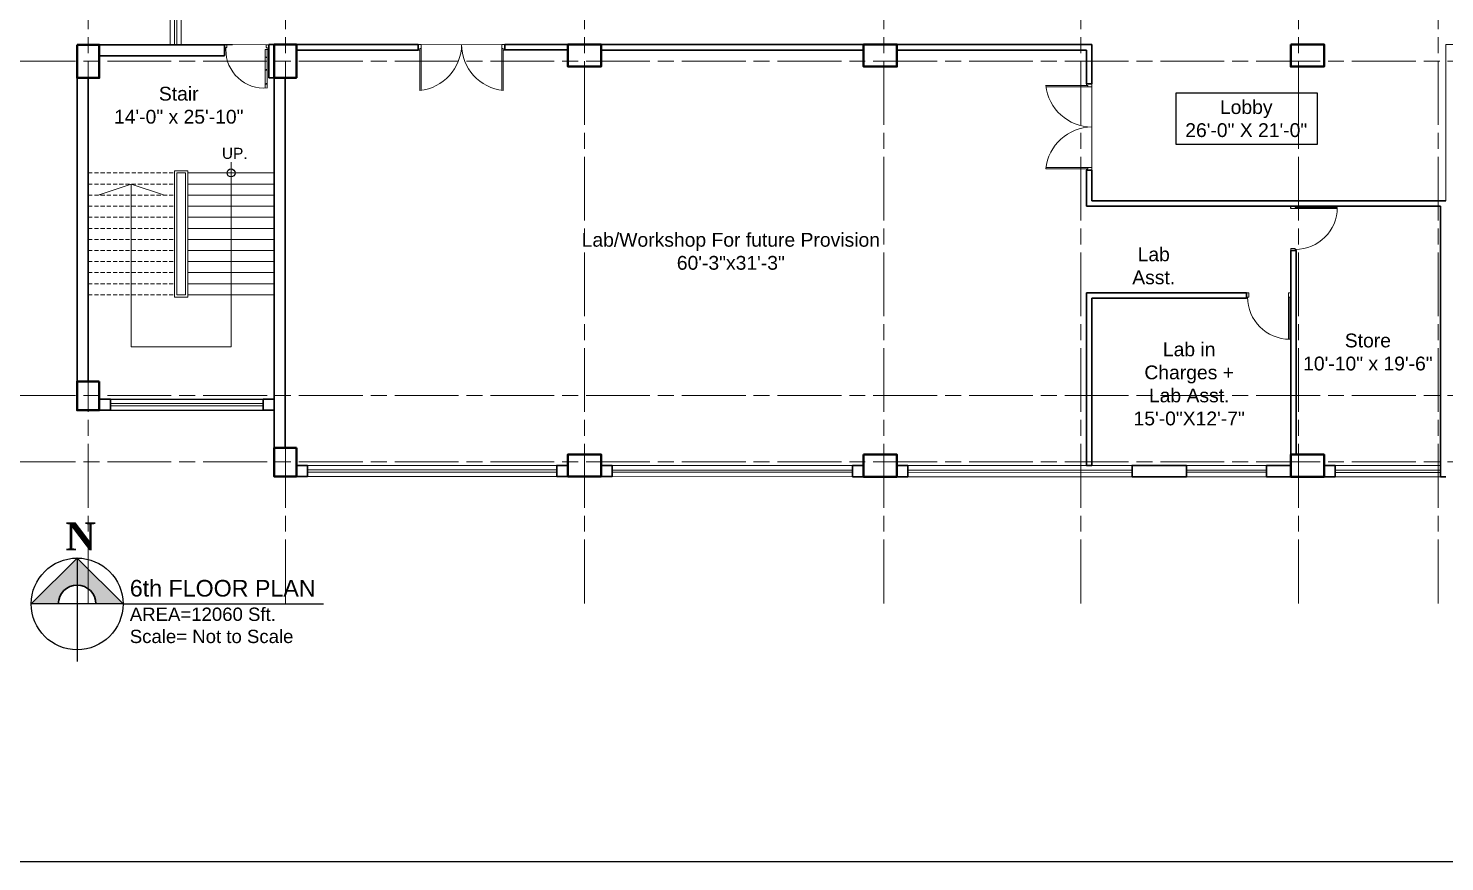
# Model space of a CAD drawing. Header units: inches. Extents: x -12 to 20935469, y -1604 to 24729220.
# Drawn here: x 20840343 to 20841622, y 24710015 to 24710768 of the extents above; entities that cross this region are included whole.
import ezdxf

# ---------------------------------------------------------------- set-up
doc = ezdxf.new("R2010")
doc.units = ezdxf.units.IN
doc.header["$LTSCALE"] = 0.03
doc.header["$MEASUREMENT"] = 0
doc.linetypes.add('ACAD_ISO08W100', pattern=[36, 24, -3, 6, -3])
doc.linetypes.add('DASHED2', pattern=[0.375, 0.25, -0.125])
for name, color, linetype, lineweight in [('column', 1, 'Continuous', 40), ('Door', 7, 'Continuous', 18), ('Gas', 21, 'Continuous', 5), ('Grid Line', 252, 'Continuous', 18), ('Hatch', 253, 'Continuous', 15), ('Low Wall', 7, 'Continuous', 30), ('Main Wall', 7, 'Continuous', 30), ('RAIL', 23, 'Continuous', 13), ('STAIR', 46, 'Continuous', 15), ('wind.', 150, 'Continuous', 20)]:
    doc.layers.add(name, color=color, linetype=linetype, lineweight=lineweight)
doc.layers.add('TEXT', color=7, linetype='Continuous')
doc.styles.add('2', font='swisscl.ttf')
doc.styles.get("Standard").update_dxf_attribs({"font": 'timesbd.ttf'})

# ---------------------------------------------------------------- blocks, each defined once
blk = doc.blocks.new('fff')
at = {"layer": 'Grid Line', "color": 252, "linetype": 'ACAD_ISO08W100', "lineweight": 9, "ltscale": 80, "true_color": 0x939598}
for p, q in [((20830948.3, 24723521.1), (20830948.3, 24724698.8)), ((20831126.3, 24723521.1), (20831126.3, 24724698.8)), ((20831396.3, 24723521.1), (20831396.3, 24724698.8)), ((20831666.3, 24723521.1), (20831666.3, 24724698.8)), ((20831844.3, 24723521.1), (20831844.3, 24724698.8)), ((20832040.8, 24723521.1), (20832040.8, 24724698.8)), ((20832166.8, 24723521.1), (20832166.8, 24724698.8)), ((20833096.9, 24724010.7), (20830726.1, 24724010.7)), ((20833096.9, 24723708.7), (20830726.1, 24723708.7)), ((20833096.9, 24723648.8), (20830726.1, 24723648.8))]:
    blk.add_line(p, q, dxfattribs=at)
blk = doc.blocks.new('Door_45')
at = {"layer": 'Door'}
for p, q in [((1.5, 5), (1.5, 44)), ((3.5, 44), (3.5, 5)), ((1.5, 40), (2.2, 40)), ((2.2, 40), (2.2, 39.5)), ((2.2, 39.5), (2.7, 39.5)), ((2.7, 39.5), (2.7, 40)), ((2.7, 40), (3.5, 40)), ((1.5, 25.8), (2.2, 25.8)), ((2.2, 25.8), (2.2, 25.3)), ((2.2, 25.3), (2.7, 25.3)), ((2.7, 25.8), (3.5, 25.8)), ((2.7, 25.3), (2.7, 25.8)), ((0, 0), (0, 5)), ((0, 5), (1.5, 5)), ((1.5, 12.6), (2.2, 12.6)), ((3.5, 5), (1.5, 5)), ((1.5, 5), (1.5, 3)), ((1.5, 3), (2.5, 3)), ((2.2, 12.6), (2.2, 13.1)), ((2.2, 13.1), (2.7, 13.1)), ((2.5, 3), (2.5, 0)), ((2.7, 13.1), (2.7, 12.6)), ((2.7, 12.6), (3.5, 12.6)), ((42.5, 3), (42.5, 0)), ((43.5, 3), (42.5, 3)), ((45, 5), (43.5, 5)), ((43.5, 5), (43.5, 3)), ((45, 0), (45, 5)), ((2.5, 0), (0, 0)), ((42.5, 0), (45, 0))]:
    blk.add_line(p, q, dxfattribs=at)
blk.add_arc((4.7, 5.3), 38.8, 359.6233, 94.6685, dxfattribs=at)
blk = doc.blocks.new('$D40')
at = {"layer": 'Door'}
for p, q in [((1, 4), (1, 42)), ((2, 0), (2, 42)), ((1, 5), (0, 5)), ((2, 0), (0, 0)), ((2, 4), (1, 4)), ((39, 4), (38, 4)), ((38, 4), (38, 0)), ((40, 0), (38, 0)), ((40, 5), (39, 5)), ((39, 5), (39, 4))]:
    blk.add_line(p, q, dxfattribs=at)
blk.add_arc((1, 4), 38, 0, 90, dxfattribs=at)

msp = doc.modelspace()

# ---------------------------------------------------------------- hatches: boundary and pattern name
at = {"layer": 'Low Wall'}
h = msp.add_hatch(color=256, dxfattribs=at)
h.paths.add_polyline_path([(20840370.1, 24710247.9), (20840345.8, 24710247.9), (20840387.2, 24710289.3), (20840387.2, 24710264.9, 0.414214)])
h.paths.add_polyline_path([(20840387.2, 24710264.9), (20840387.2, 24710289.3), (20840428.6, 24710247.9), (20840404.2, 24710247.9, 0.414214)])

# ---------------------------------------------------------------- linework, layer by layer
for p, q in [((20840527.4, 24710752.8), (20840425.2, 24710752.8)), ((20841482.6, 24710604.9), (20841482.6, 24710606.9)), ((20841487.6, 24710604.9), (20841487.6, 24710606.9)), ((20840412.2, 24710432.8), (20840560.1, 24710432.8)), ((20840412.2, 24710422.8), (20840560.1, 24710422.8)), ((20840595.1, 24710363), (20840595.1, 24710363)), ((20840705.1, 24710363), (20840705.1, 24710363)), ((20840870.1, 24710363), (20840870.1, 24710363)), ((20841137.1, 24710362.8), (20841137.1, 24710362.8)), ((20840387.2, 24710289.3), (20840387.2, 24710195.9)), ((20840428.6, 24710247.9), (20840609.5, 24710247.9))]:
    msp.add_line(p, q)
msp.add_lwpolyline([(20841379.1, 24710709.2), (20841506.3, 24710709.2), (20841506.3, 24710662.6), (20841379.1, 24710662.6)], close=True)
msp.add_lwpolyline([(20840428.5, 24710247.9), (20840345.8, 24710247.9)])
for centre, radius in [((20840526.1, 24710637), 3.61), ((20840387.2, 24710247.9), 41.4)]:
    msp.add_circle(centre, radius)
at = {"layer": 'column', "lineweight": 40, "ltscale": 20}
for points in [[(20840387.2, 24710752.8), (20840407.2, 24710752.8), (20840407.2, 24710722.8), (20840387.2, 24710722.8)], [(20840565.1, 24710753), (20840585.1, 24710753), (20840585.1, 24710723), (20840565.1, 24710723)], [(20840830.1, 24710753), (20840830.1, 24710733), (20840860.1, 24710733), (20840860.1, 24710753)], [(20841097.1, 24710753), (20841097.1, 24710733), (20841127.1, 24710733), (20841127.1, 24710753)], [(20841482.6, 24710753), (20841482.6, 24710733), (20841512.6, 24710733), (20841512.6, 24710753)], [(20840407.2, 24710448.8), (20840387.2, 24710448.8), (20840387.2, 24710422.8), (20840407.2, 24710422.8)], [(20840585.1, 24710388.9), (20840565.1, 24710388.9), (20840565.1, 24710362.9), (20840585.1, 24710362.9)], [(20840860.1, 24710362.9), (20840860.1, 24710382.9), (20840830.1, 24710382.9), (20840830.1, 24710362.9)], [(20841097.1, 24710382.8), (20841097.1, 24710362.8), (20841127.1, 24710362.8), (20841127.1, 24710382.8)], [(20841482.6, 24710382.8), (20841482.6, 24710362.8), (20841512.6, 24710362.8), (20841512.6, 24710382.8)]]:
    msp.add_lwpolyline(points, close=True, dxfattribs=at)
at = {"layer": 'Defpoints'}
msp.add_lwpolyline([(20840142.6, 24711473.8), (20842581.5, 24711473.8), (20842581.5, 24710015.2), (20840142.6, 24710015.2)], close=True, dxfattribs=at)
at = {"layer": 'Door'}
for p, q in [((20840697.7, 24710753), (20840695.1, 24710753)), ((20840697.7, 24710753), (20840697.7, 24710711.4)), ((20840770.5, 24710753), (20840770.5, 24710711.4)), ((20840770.5, 24710753), (20840773.1, 24710753)), ((20840696.4, 24710748), (20840695.1, 24710748)), ((20840696.4, 24710749.3), (20840696.4, 24710711.4)), ((20840697.7, 24710749.3), (20840696.4, 24710749.3)), ((20840770.5, 24710749.3), (20840771.8, 24710749.3)), ((20840771.8, 24710749.3), (20840771.8, 24710711.4)), ((20840771.8, 24710748), (20840773.1, 24710748)), ((20841299.4, 24710716.1), (20841261.5, 24710716.1)), ((20841303.1, 24710714.8), (20841261.5, 24710714.8)), ((20841298.1, 24710716.1), (20841298.1, 24710717.4)), ((20841299.4, 24710714.8), (20841299.4, 24710716.1)), ((20841303.1, 24710714.8), (20841303.1, 24710717.4)), ((20841303.1, 24710642), (20841261.5, 24710642)), ((20841299.4, 24710640.7), (20841261.5, 24710640.7)), ((20841298.1, 24710640.7), (20841298.1, 24710639.4)), ((20841299.4, 24710642), (20841299.4, 24710640.7)), ((20841303.1, 24710642), (20841303.1, 24710639.4))]:
    msp.add_line(p, q, dxfattribs=at)
for centre, start, end in [((20840691.9, 24710753.4), 276.2217, 359.4094), ((20840776.4, 24710753.4), 180.5906, 263.7783), ((20841303.5, 24710720.7), 186.2217, 269.4094), ((20841303.5, 24710636.2), 90.5906, 173.7783)]:
    msp.add_arc(centre, 42.3, start, end, dxfattribs=at)
at = {"layer": 'Gas', "color": 0, "lineweight": 5}
for points in [[(20840487.1, 24710639), (20840475.1, 24710639), (20840475.1, 24710525), (20840487.1, 24710525)], [(20840485.1, 24710637), (20840477.1, 24710637), (20840477.1, 24710527), (20840485.1, 24710527)]]:
    msp.add_lwpolyline(points, close=True, dxfattribs=at)
at = {"layer": 'Hatch', "lineweight": 0}
msp.add_lwpolyline([(20840481.1, 24710873.2), (20841303.1, 24710873.2), (20841303.1, 24711188), (20841482.6, 24711187.9), (20841482.6, 24710873), (20842316.6, 24710873), (20842316.6, 24710753), (20842212.6, 24710753), (20841937.6, 24710753), (20841622.6, 24710752.9), (20841622.6, 24710611.9), (20841303.1, 24710611.9), (20841303.1, 24710753), (20840481.1, 24710752.8)], close=True, dxfattribs=at)
at = {"layer": 'Low Wall', "color": 0}
msp.add_lwpolyline([(20840345.8, 24710247.9), (20840387.2, 24710289.3), (20840428.6, 24710247.9)], dxfattribs=at)
at = {"layer": 'Low Wall'}
msp.add_arc((20840387.2, 24710247.9), 17, 0, 180, dxfattribs=at)
at = {"layer": 'Main Wall', "lineweight": 30}
for p, q in [((20840520.1, 24710752.8), (20840407.2, 24710752.8)), ((20840520.1, 24710752.8), (20840520.1, 24710742.8)), ((20840565.1, 24710753), (20840560.1, 24710753)), ((20840560.1, 24710753), (20840560.1, 24710723)), ((20840585.1, 24710753), (20840695.1, 24710753)), ((20840695.1, 24710753), (20840695.1, 24710748)), ((20840773.1, 24710753), (20840830.1, 24710753)), ((20840773.1, 24710748.1), (20840773.1, 24710753)), ((20840860.1, 24710753), (20841303.1, 24710753)), ((20841303.1, 24710717.4), (20841303.1, 24710753)), ((20840520.1, 24710742.8), (20840407.2, 24710742.8)), ((20840695.1, 24710748), (20840585.1, 24710748)), ((20840830.1, 24710748.1), (20840773.1, 24710748.1)), ((20841097.1, 24710748), (20840860.1, 24710748)), ((20841298.1, 24710748), (20841127.1, 24710748)), ((20841298.1, 24710717.4), (20841298.1, 24710748)), ((20840387.2, 24710722.8), (20840387.2, 24710448.8)), ((20840397.2, 24710722.8), (20840397.2, 24710448.8)), ((20840560.1, 24710723), (20840565.1, 24710723)), ((20840565.1, 24710362.9), (20840565.1, 24710722.9)), ((20840575.1, 24710388.9), (20840575.1, 24710722.9)), ((20841303.1, 24710717.4), (20841298.1, 24710717.4)), ((20841298.1, 24710639.4), (20841298.1, 24710606.9)), ((20841303.1, 24710639.4), (20841298.1, 24710639.4)), ((20841303.1, 24710639.4), (20841303.1, 24710611.9)), ((20841303.1, 24710611.9), (20841622.6, 24710611.9)), ((20841298.1, 24710606.9), (20841617.6, 24710606.9)), ((20841617.6, 24710606.9), (20841617.6, 24710362.8)), ((20841482.6, 24710382.8), (20841482.6, 24710566.9)), ((20841482.6, 24710566.9), (20841487.6, 24710566.9)), ((20841487.6, 24710382.8), (20841487.6, 24710566.9)), ((20841298.1, 24710528.9), (20841298.1, 24710372.9)), ((20841298.1, 24710528.9), (20841442.6, 24710528.9)), ((20841303.1, 24710523.9), (20841303.1, 24710372.9)), ((20841303.1, 24710523.9), (20841442.6, 24710523.9)), ((20841442.6, 24710528.9), (20841442.6, 24710523.9)), ((20841298.1, 24710372.9), (20841303.1, 24710372.9)), ((20841388.4, 24710362.8), (20841388.4, 24710372.8)), ((20841622.6, 24710362.8), (20841617.6, 24710362.8))]:
    msp.add_line(p, q, dxfattribs=at)
at = {"layer": 'Main Wall'}
for points in [[(20840407.2, 24710432.8), (20840417.2, 24710432.8), (20840417.2, 24710422.8), (20840407.2, 24710422.8)], [(20840555.1, 24710432.8), (20840565.1, 24710432.8), (20840565.1, 24710422.8), (20840555.1, 24710422.8)]]:
    msp.add_lwpolyline(points, close=True, dxfattribs=at)
at = {"layer": 'Main Wall', "lineweight": 30}
for points in [[(20840585.1, 24710363), (20840595.1, 24710363), (20840595.1, 24710373), (20840585.1, 24710373)], [(20840830.1, 24710363), (20840820.1, 24710363), (20840820.1, 24710373), (20840830.1, 24710373)], [(20840860.1, 24710363), (20840870.1, 24710363), (20840870.1, 24710373), (20840860.1, 24710373)], [(20841097.1, 24710362.8), (20841087.1, 24710362.8), (20841087.1, 24710372.8), (20841097.1, 24710372.8)], [(20841127.1, 24710362.8), (20841137.1, 24710362.8), (20841137.1, 24710372.8), (20841127.1, 24710372.8)], [(20841388.4, 24710362.8), (20841339.4, 24710362.8), (20841339.4, 24710372.9), (20841388.4, 24710372.9)], [(20841482.6, 24710362.8), (20841460.6, 24710362.8), (20841460.6, 24710372.8), (20841482.6, 24710372.8)], [(20841512.6, 24710362.8), (20841522.6, 24710362.8), (20841522.6, 24710372.8), (20841512.6, 24710372.8)]]:
    msp.add_lwpolyline(points, dxfattribs=at)
at = {"layer": 'RAIL', "lineweight": 9}
for p, q in [((20840526.1, 24710646.7), (20840526.1, 24710480)), ((20840436.1, 24710627), (20840406.1, 24710617)), ((20840436.1, 24710480), (20840436.1, 24710627)), ((20840466.1, 24710617), (20840436.1, 24710627)), ((20840565.1, 24710617), (20840487.1, 24710617)), ((20840526.1, 24710480), (20840436.1, 24710480))]:
    msp.add_line(p, q, dxfattribs=at)
at = {"layer": 'STAIR', "color": 32, "linetype": 'DASHED2', "lineweight": 5, "ltscale": 500}
for p, q in [((20840397.1, 24710637), (20840475.1, 24710637)), ((20840397.1, 24710627), (20840475.1, 24710627)), ((20840397.1, 24710617), (20840475.1, 24710617)), ((20840397.1, 24710607), (20840475.1, 24710607)), ((20840397.1, 24710597), (20840475.1, 24710597)), ((20840397.1, 24710587), (20840475.1, 24710587)), ((20840397.1, 24710577), (20840475.1, 24710577)), ((20840397.1, 24710567), (20840475.1, 24710567)), ((20840397.1, 24710557), (20840475.1, 24710557)), ((20840397.1, 24710547), (20840475.1, 24710547)), ((20840397.1, 24710537), (20840475.1, 24710537)), ((20840397.1, 24710527), (20840475.1, 24710527))]:
    msp.add_line(p, q, dxfattribs=at)
at = {"layer": 'STAIR', "color": 32, "lineweight": 5}
for p, q in [((20840487.1, 24710637), (20840565.1, 24710637)), ((20840487.1, 24710627), (20840565.1, 24710627)), ((20840505.1, 24710617), (20840565.1, 24710617)), ((20840487.1, 24710607), (20840565.1, 24710607)), ((20840487.1, 24710597), (20840565.1, 24710597)), ((20840487.1, 24710587), (20840565.1, 24710587)), ((20840487.1, 24710577), (20840565.1, 24710577)), ((20840487.1, 24710567), (20840565.1, 24710567)), ((20840487.1, 24710557), (20840565.1, 24710557)), ((20840487.1, 24710547), (20840565.1, 24710547)), ((20840487.1, 24710537), (20840565.1, 24710537)), ((20840487.1, 24710527), (20840565.1, 24710527))]:
    msp.add_line(p, q, dxfattribs=at)
at = {"layer": 'wind.'}
for p, q in [((20840471.1, 24710753), (20840471.1, 24710873.1)), ((20840475.1, 24710752.8), (20840475.1, 24710873.1)), ((20840477.1, 24710752.8), (20840477.1, 24710873.1)), ((20840481.1, 24710752.8), (20840481.1, 24710873.1)), ((20840417.2, 24710428.8), (20840555.1, 24710428.8)), ((20840417.2, 24710426.8), (20840555.1, 24710426.8))]:
    msp.add_line(p, q, dxfattribs=at)
at = {"layer": 'wind.', "lineweight": 5}
for p, q in [((20840820.1, 24710373), (20840595.1, 24710373)), ((20840820.1, 24710369), (20840595.1, 24710369)), ((20841087.1, 24710372.8), (20840870.1, 24710373)), ((20841087.1, 24710368.8), (20840870.1, 24710368.8)), ((20841339.4, 24710372.8), (20841137.1, 24710372.8)), ((20841339.4, 24710368.8), (20841137.1, 24710368.7)), ((20841388.4, 24710372.9), (20841460.6, 24710372.9)), ((20841460.6, 24710368.8), (20841388.4, 24710368.8)), ((20841617.6, 24710372.8), (20841522.6, 24710372.8)), ((20841617.6, 24710368.7), (20841522.6, 24710368.7)), ((20840820.1, 24710367), (20840595.1, 24710367)), ((20840820.1, 24710363), (20840595.1, 24710363)), ((20840830.1, 24710367), (20840830.1, 24710367)), ((20841087.1, 24710366.8), (20840870.1, 24710366.8)), ((20841087.1, 24710362.8), (20840870.1, 24710363)), ((20841339.4, 24710366.8), (20841137.1, 24710366.7)), ((20841460.6, 24710362.8), (20841137.1, 24710362.8)), ((20841460.6, 24710366.8), (20841388.4, 24710366.8)), ((20841617.6, 24710366.7), (20841522.6, 24710366.7)), ((20841617.6, 24710362.8), (20841522.6, 24710362.8))]:
    msp.add_line(p, q, dxfattribs=at)

# ---------------------------------------------------------------- block references
at = {"layer": 'Door', "color": 250, "ltscale": 20, "xscale": 0.8888888888759539, "yscale": 0.8888888888759539, "zscale": 0.8888888888759539, "rotation": 180}
msp.add_blockref('Door_45', (20840560.1, 24710752.8), dxfattribs=at)
at = {"layer": 'Door'}
for p, rotation in [((20841482.6, 24710606.9), 270), ((20841482.6, 24710528.9), 180)]:
    msp.add_blockref('$D40', p, dxfattribs=dict(at, rotation=rotation))
at = {"layer": 'wind.', "lineweight": 5}
msp.add_blockref('fff', (9448.9, -13272.7), dxfattribs=at)

# ---------------------------------------------------------------- texts
msp.add_text('N', height=25.2).set_placement((20840376.6, 24710296.3))
at = {"layer": 'TEXT', "color": 30, "lineweight": 5, "ltscale": 20, "attachment_point": 2, "style": '2'}
for s, width, gutter_width, insert, char_height in [('\\pxsm1;{\\fArial|b0|i0|c0|p34;\\C0;Stair\\P14\'-0" x 25\'-10"  }', 189.364, 0.282, (20840478.9, 24710714.8), 12.476), ('\\pxsm1,qc;{\\fArial|b0|i0|c0|p34;\\C0;Lobby\\P26\'-0" X 21\'-0" }', 146.388, 0.75, (20841442.4, 24710702.7), 12.476), ('{\\fArial|b0|i0|c0|p34;\\C0;UP.}', 104.76, 0.5, (20840529.5, 24710659.7), 10), ('\\pxsm1;{\\fArial|b0|i0|c0|p34;\\C0;Lab/Workshop For future Provision\\P60\'-3"x31\'-3"}', 289.483, 0.5, (20840977.2, 24710582.9), 12.476), ('{\\fArial|b0|i0|c0|p34;\\C0;Lab Asst. }', 49.47, 0.5, (20841358.9, 24710569.8), 12.476), ('{\\fArial|b0|i0|c0|p34;\\C0;Lab in Charges + Lab Asst. \\P15\'-0"X12\'-7"}', 104.76, 0.5, (20841390.9, 24710484), 12.476), ('\\pxsm1;{\\fArial|b0|i0|c0|p34;\\C0;Store\\P10\'-10" x 19\'-6" }', 269.435, 0.75, (20841552.2, 24710492), 12.476), ('\\A1;\\pxql;{\\fArial|b0|i0|c0|p34;\\C0;6th FLOOR PLAN \\P\\H0.8x;AREA=12060 Sft.\\PScale= \\H1x;Not to Scale}', 640.124, 0.5, (20840754.8, 24710269.6), 15)]:
    msp.add_mtext_dynamic_manual_height_columns(s, width=width, gutter_width=gutter_width, heights=[0], dxfattribs=dict(at, insert=insert, char_height=char_height))

doc.saveas('drawing.dxf')
